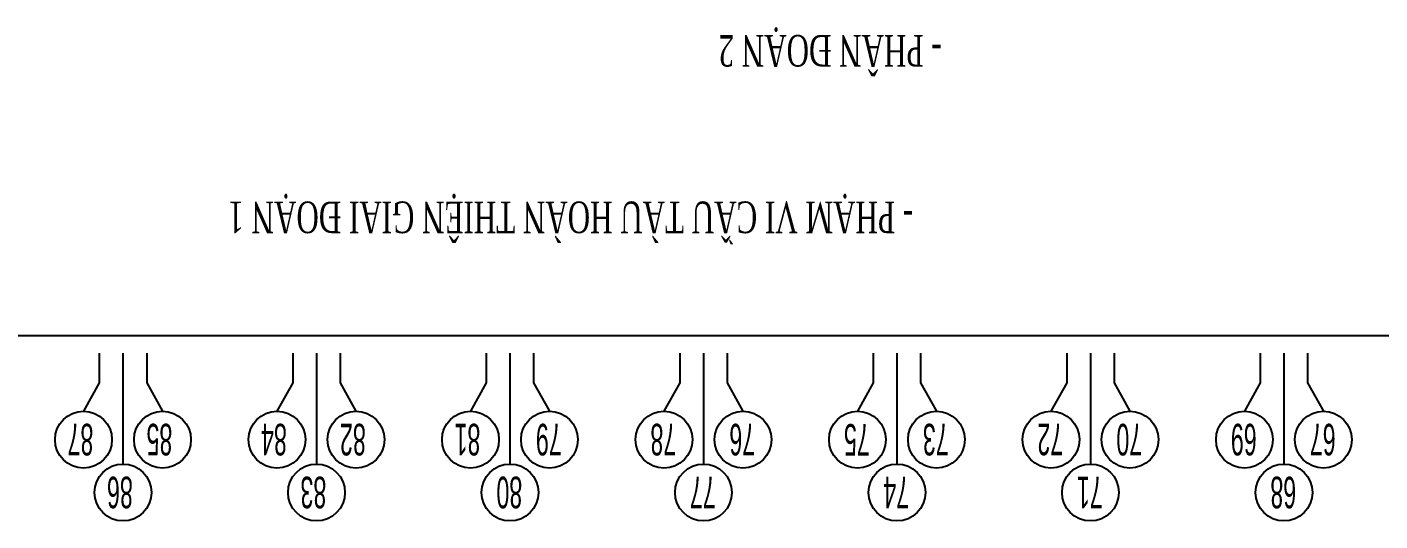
# Model space of a CAD drawing. Extents: x -57534 to 10615, y -13723 to 96319.
# Drawn here: x -23593 to -20167, y 45298 to 46548 of the extents above; entities that cross this region are included whole.
import ezdxf
from ezdxf.enums import TextEntityAlignment as Align

# ---------------------------------------------------------------- set-up
doc = ezdxf.new("R2010")
doc.units = 0
doc.header["$LTSCALE"] = 5
doc.header["$MEASUREMENT"] = 0
doc.layers.get('0').update_dxf_attribs({"linetype": 'CONTINUOUS'})
doc.layers.get('DEFPOINTS').update_dxf_attribs({"linetype": 'CONTINUOUS'})
for name, color, linetype in [('DIMENSION', 4, 'CONTINUOUS'), ('Net vang', 2, 'CONTINUOUS'), ('TEXT', 3, 'CONTINUOUS')]:
    doc.layers.add(name, color=color, linetype=linetype)
doc.styles.add('DIM', font='romans.shx', dxfattribs={"width": 0.65})
doc.styles.get("Standard").update_dxf_attribs({"font": 'vn_vni.shx', "width": 0.9})
doc.styles.add('THUONG', font='vntimeh.shx', dxfattribs={"width": 0.65})
doc.dimstyles.new('400.Ph', dxfattribs={"dimscale": 400, "dimtxt": 0.2, "dimasz": 0.1, "dimexe": 0.1, "dimexo": 0.1, "dimgap": 0.06, "dimtad": 1, "dimdec": 0, "dimzin": 0, "dimdsep": 46, "dimtxsty": 'DIM', "dimblk": 'ARCHTICK', "dimcen": 0.15, "dimdle": 0.1, "dimclrd": 256, "dimclre": 7, "dimclrt": 6, "dimadec": 0, "dimazin": 0, "dimtfac": 1, "dimtdec": 0, "dimtix": 1, "dimtmove": 0, "dimatfit": 3, "dimfxl": 1, "dimtolj": 1, "dimtzin": 0, "dimarcsym": 0})

# ---------------------------------------------------------------- blocks, each defined once
blk = doc.blocks.new('_ArchTick')
at = {"color": 0, "linetype": 'ByBlock', "const_width": 0.15}
blk.add_lwpolyline([(-0.5, -0.5), (0.5, 0.5)], dxfattribs=at)
blk = doc.blocks.new('*D97')
at = {"layer": 'DEFPOINTS', "color": 0}
for p in [(-12849.1, 15143.5), (-50569.1, 13627.7), (-12849.1, 13627.7)]:
    blk.add_point(p, dxfattribs=at)
at = {"layer": 'DIMENSION', "color": 7, "lineweight": -2}
for p, q in [((-50569.1, 13667.7), (-50569.1, 15183.5)), ((-12849.1, 13667.7), (-12849.1, 15183.5))]:
    blk.add_line(p, q, dxfattribs=at)
at = {"layer": 'DIMENSION', "lineweight": -2}
blk.add_line((-50609.1, 15143.5), (-12809.1, 15143.5), dxfattribs=at)
at = {"layer": 'DIMENSION', "lineweight": -2, "xscale": 40, "yscale": 40, "zscale": 40, "rotation": 180}
blk.add_blockref('_ArchTick', (-50569.1, 15143.5), dxfattribs=at)
at = {"layer": 'DIMENSION', "lineweight": -2, "xscale": 40, "yscale": 40, "zscale": 40}
blk.add_blockref('_ArchTick', (-12849.1, 15143.5), dxfattribs=at)
at = {"layer": 'DIMENSION', "color": 6, "insert": (-31669.1, 15207.5), "char_height": 80, "attachment_point": 5, "style": 'DIM'}
blk.add_mtext('\\A1;37720', dxfattribs=at)
blk = doc.blocks.new('A$C7E87390C')
at = {"layer": 'Net vang'}
for p, q in [((11349.5, 9259), (11349.5, 9539.8)), ((11839.5, 9259), (11839.5, 9539.8)), ((12329.5, 9259), (12329.5, 9539.8)), ((12819.5, 9259), (12819.5, 9539.8)), ((13309.5, 9259), (13309.5, 9539.8)), ((13799.5, 9259), (13799.5, 9539.8)), ((14289.5, 9259), (14289.5, 9539.8)), ((11289.5, 9334.1), (11249.5, 9405.9)), ((11409.5, 9334.1), (11449.5, 9405.9)), ((11779.5, 9334.1), (11739.5, 9405.9)), ((11899.5, 9334.1), (11939.5, 9405.9)), ((12269.5, 9334.1), (12229.5, 9405.9)), ((12389.5, 9334.1), (12429.5, 9405.9)), ((12759.5, 9334.1), (12719.5, 9405.9)), ((12879.5, 9334.1), (12919.5, 9405.9)), ((13249.5, 9334.1), (13209.5, 9405.9)), ((13369.5, 9334.1), (13409.5, 9405.9)), ((13739.5, 9334.1), (13699.5, 9405.9)), ((13859.5, 9334.1), (13899.5, 9405.9)), ((14229.5, 9334.1), (14189.5, 9405.9)), ((14349.5, 9334.1), (14389.5, 9405.9)), ((11289.5, 9259), (11289.5, 9334.1)), ((11409.5, 9259), (11409.5, 9334.1)), ((11779.5, 9259), (11779.5, 9334.1)), ((11899.5, 9259), (11899.5, 9334.1)), ((12269.5, 9259), (12269.5, 9334.1)), ((12389.5, 9259), (12389.5, 9334.1)), ((12759.5, 9259), (12759.5, 9334.1)), ((12879.5, 9259), (12879.5, 9334.1)), ((13249.5, 9259), (13249.5, 9334.1)), ((13369.5, 9259), (13369.5, 9334.1)), ((13739.5, 9259), (13739.5, 9334.1)), ((13859.5, 9259), (13859.5, 9334.1)), ((14229.5, 9259), (14229.5, 9334.1)), ((14349.5, 9259), (14349.5, 9334.1))]:
    blk.add_line(p, q, dxfattribs=at)
for centre in [(11349.5, 9611.8), (11839.5, 9611.8), (12329.5, 9611.8), (12819.5, 9611.8), (13309.5, 9611.8), (13799.5, 9611.8), (14289.5, 9611.8), (11249.5, 9477.9), (11449.5, 9477.9), (11739.5, 9477.9), (11939.5, 9477.9), (12229.5, 9477.9), (12429.5, 9477.9), (12719.5, 9477.9), (12919.5, 9477.9), (13209.5, 9477.9), (13409.5, 9477.9), (13699.5, 9477.9), (13899.5, 9477.9), (14189.5, 9477.9), (14389.5, 9477.9)]:
    blk.add_circle(centre, 72, dxfattribs=at)
at = {"layer": 'TEXT', "width": 0.55}
for s, p in [('68', (11351.1, 9611.8)), ('71', (11841.1, 9611.8)), ('74', (12331.1, 9611.8)), ('77', (12821.1, 9611.8)), ('80', (13311.1, 9611.8)), ('83', (13807.3, 9611.8)), ('86', (14297.3, 9611.8)), ('67', (11251.1, 9477.9)), ('69', (11451.1, 9477.9)), ('70', (11741.1, 9477.9)), ('72', (11941.1, 9477.9)), ('73', (12231.1, 9477.9)), ('75', (12431.1, 9477.9)), ('76', (12721.1, 9477.9)), ('78', (12921.1, 9477.9)), ('79', (13211.1, 9477.9)), ('81', (13417.3, 9477.9)), ('82', (13707.3, 9477.9)), ('84', (13907.3, 9477.9)), ('85', (14197.3, 9477.9)), ('87', (14397.3, 9477.9))]:
    blk.add_text(s, height=80, dxfattribs=at).set_placement(p, align=Align.MIDDLE)
at = {"layer": 'TEXT', "style": 'THUONG', "width": 0.65}
blk.add_text('- ph¹m vi cÇu tµu hoµn thiÖn giai ®o¹n 1', height=80, dxfattribs=at).set_placement((13155.5, 8919.3), align=Align.MIDDLE)
blk.add_text('- ph©n ®o¹n 2', height=80, dxfattribs=at).set_placement((12216.2, 8453.5))
at = {"layer": 'DIMENSION'}
dim = blk.add_linear_dim(base=(38488.5, 9215.1), p1=(768.5, 7699.4), p2=(38488.5, 7699.4), dimstyle='400.Ph', dxfattribs=at)
dim.commit()
dim.dimension.update_dxf_attribs({"geometry": '*D97', "text_midpoint": (19668.5, 9215.1), "dimtype": 128, "insert": (51337.6, -5928.3)})

msp = doc.modelspace()

# ---------------------------------------------------------------- block references
at = {"layer": 'DIMENSION', "ltscale": 5, "rotation": 180}
msp.add_blockref('A$C7E87390C', (-9060.5, 54981.5), dxfattribs=at)

doc.saveas('drawing.dxf')
